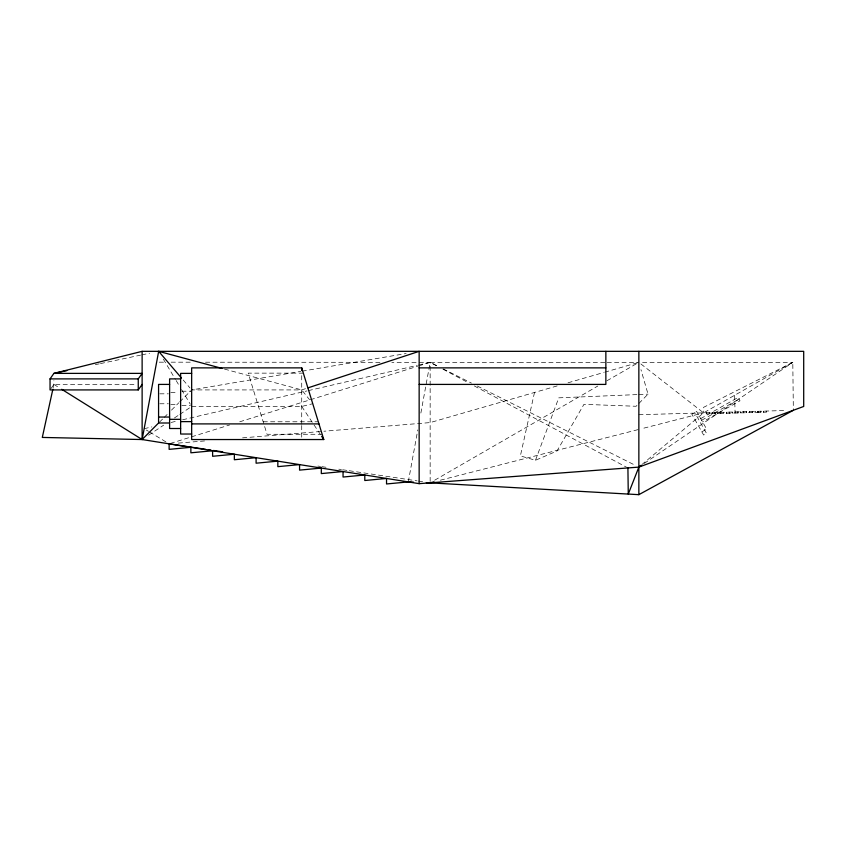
<?xml version="1.0" encoding="UTF-8"?>
<svg xmlns="http://www.w3.org/2000/svg" width="846" height="846" viewBox="0 0 846 846"><rect width="100%" height="100%" fill="white"/><g stroke="black" fill="none" stroke-linecap="round" stroke-linejoin="round"><path stroke-width="0.63" stroke-dasharray="4.23 3.17" d="M430.149 481.511L430.149 362.352L391.825 362.331M408.28 481.913L417.787 429.937M420.874 413.038L430.149 362.352L605.831 362.352M53.087 388.198L53.911 380.732M534.503 392.47L520.375 455.909L535.476 460.266L556.985 451.034L583.952 404.346L636.107 406.27L637.937 404.409M535.476 460.266L558.772 397.842L637.524 394.574M50.686 389.001L53.911 384.412L136.862 384.412M638.857 403.479L648.025 394.141L640.972 369.691M159.556 422.08L163.225 418.41M164.135 417.49L167.804 413.81M171.474 410.141L178.813 402.781M179.733 401.871L190.741 390.841M641.892 464.56L703.565 412.859L792.797 362.352L793.347 410.268M644.314 463.386L792.797 362.352L641.49 362.352M148.589 435.225L163.659 425.157M174.424 417.966L178.739 415.09M179.807 414.371L190.583 407.18M434.707 480.179L597.794 386.051M606.92 380.785L637.715 363.019M700.7 418.622L738.124 397.44L740.007 400.771L702.582 421.953M701.641 420.282L739.066 399.101M701.831 431.83L706.632 429.112L696.639 411.463L691.848 414.18L703.629 435.003L706.516 433.374L694.725 412.541M792.797 362.352L703.565 407.349L703.565 412.859L640.961 428.88M305.469 388.695L301.726 389.921L191.661 389.921L300.848 371.394M170.384 443.441L229.657 424.946M239.735 421.794L417.533 366.297M418.791 365.895L430.149 362.352L437.223 365.906M557.133 385.935L430.149 422.588L323.902 431.238M568.015 382.794L603.653 372.515M604.7 372.208L637.598 362.723M440.364 480.2L639.682 429.208M191.661 406.461L301.726 406.461L312.756 403.701M144.158 428.7L151.846 426.913M171.093 422.45L177.501 420.97M182.63 419.775L307.024 390.915M308.314 390.619L417.321 365.335M418.601 365.038L430.149 362.352L437.118 366.085M95.302 364.668L99.172 363.854M100.473 363.579L140.563 355.14M141.853 354.865L149.615 353.237M302.149 371.172L406.154 353.533M178.305 443.093L204.542 440.956M242.58 437.858L322.59 431.344M638.836 394.522L648.025 394.141M638.857 414.73L785.426 410.5M706.431 413.884L706.463 412.774L706.431 413.884L766.592 412.139L766.561 411.04L763.663 411.124L763.695 412.224L763.727 411.124M607.153 362.352L638.857 362.352M303.344 373.139L248.216 373.139L267.029 434.273L322.157 434.273M181.858 391.222L190.435 391.222M170.829 392.523L178.178 392.523M159.799 393.824L168.375 393.824M159.799 403.775L168.375 403.775M170.829 404.674L178.178 404.674M181.858 405.562L190.435 405.562M263.18 421.773L318.318 421.773M159.27 362.173L164.558 362.173M171.167 362.173L190.985 362.194M205.525 362.204L381.26 362.321M317.906 466.051L320.518 466.442M321.818 466.643L327.042 467.415M338.791 469.17L341.403 469.562M342.704 469.763L347.928 470.535M349.229 470.736L417.089 480.866M418.4 481.067L423.624 481.839M224.497 369.089L301.726 389.921L309.604 399.767M443.114 368.867L471.412 383.069M477.313 386.03L635.314 465.332M442.934 369.184L468.525 382.847M474.342 385.956L626.696 467.309M146.326 430.022L148.494 431.333M149.583 431.989L165.869 441.866M53.911 384.412L59.495 387.902M640.908 363.96L703.565 412.859M183.201 380.023L189.969 387.944M301.726 406.461L320.222 434.199M163.373 359.201L175.492 379.463M176.169 380.584L178.866 385.078M181.552 389.583L190.308 404.208M755.108 411.368L755.108 412.478L755.14 411.368M746.521 411.621L746.521 412.721L746.553 411.621M737.923 411.865L737.976 412.975M734.582 395.304L735.1 413.049L735.068 411.949M729.337 412.118L729.337 413.218L729.368 412.118M723.605 412.277L723.605 413.387M720.75 412.362L720.75 413.472L720.781 412.362M737.955 411.865L737.923 412.975M712.184 412.615L712.184 413.715M301.726 375.656L301.726 424.269M301.726 425.549L301.726 438.27M760.84 412.309L760.84 411.209L760.84 412.309M758.005 412.393L758.005 411.283L757.974 412.393M752.242 412.562L752.242 411.452L752.242 412.562M749.376 412.637L749.376 411.537L749.376 412.637M743.655 412.806L743.655 411.706L743.655 412.806M740.789 412.89L740.789 411.791L740.789 412.89M732.202 413.134L732.202 412.034L732.202 413.134M726.471 413.303L726.471 412.203L726.471 413.303M717.884 413.546L717.884 412.446L717.884 413.546M715.018 413.631L715.018 412.531L715.018 413.631M712.152 413.715L712.152 412.615L712.152 413.715M709.297 413.8L709.297 412.7L709.297 413.8"/><path stroke-width="1.27" d="M221.969 368.401L158.667 351.333L142.128 439.539L42.3 437.435L52.812 389.456M640.877 465.406L638.857 467.108L628.271 494.075L627.912 467.933M142.128 384.412L138.258 389.921L50.041 389.921L50.041 378.892L53.911 373.382L142.128 351.333L803.7 351.333L803.7 406.461L638.857 467.108L419.151 483.648L142.128 439.539L61.726 389.297M138.258 389.921L138.258 378.892L142.128 373.382L53.911 373.382L66.845 370.664M169.602 384.412L158.572 384.412L158.572 423L142.128 439.539L142.128 351.333M638.857 467.108L641.035 465.617M426.289 482.654L638.857 494.667L793.347 410.268M307.976 387.87L419.151 351.333L419.151 483.648M430.149 482.812L433.977 481.839M301.726 367.873L191.661 367.873L191.661 439.539L323.775 439.539L301.726 367.873L301.726 370.463M419.151 367.873L605.863 367.873M191.661 373.382L180.632 373.382L180.632 434.03L191.661 434.03M50.041 378.892L138.258 378.892M180.632 378.892L169.602 378.892L169.602 428.51L180.632 428.51M419.151 384.412L605.863 384.412L605.863 351.333M158.572 417.046L169.602 417.046M169.602 419.33L180.632 419.33M180.632 421.615L191.661 421.615M158.572 423L169.602 423M191.661 423.899L318.963 423.899M413.419 482.125L408.28 481.913L386.537 483.965L386.537 478.455L364.795 480.507L364.795 474.987L343.053 477.038L343.053 471.529L321.311 473.58L321.311 468.071L299.569 470.122L299.569 464.602L277.837 466.654L277.837 461.144L256.095 463.196L256.095 457.686L234.353 459.738L234.353 454.217L212.61 456.28L212.61 450.759L190.868 452.811L190.868 447.301L169.126 449.353L169.126 443.843L205.673 449.3M208.275 449.681L210.887 450.072M213.499 450.463L222.635 451.827M158.667 351.333L181.509 378.046M321.649 436.335L323.775 439.539M638.857 351.333L638.857 494.667"/></g></svg>
